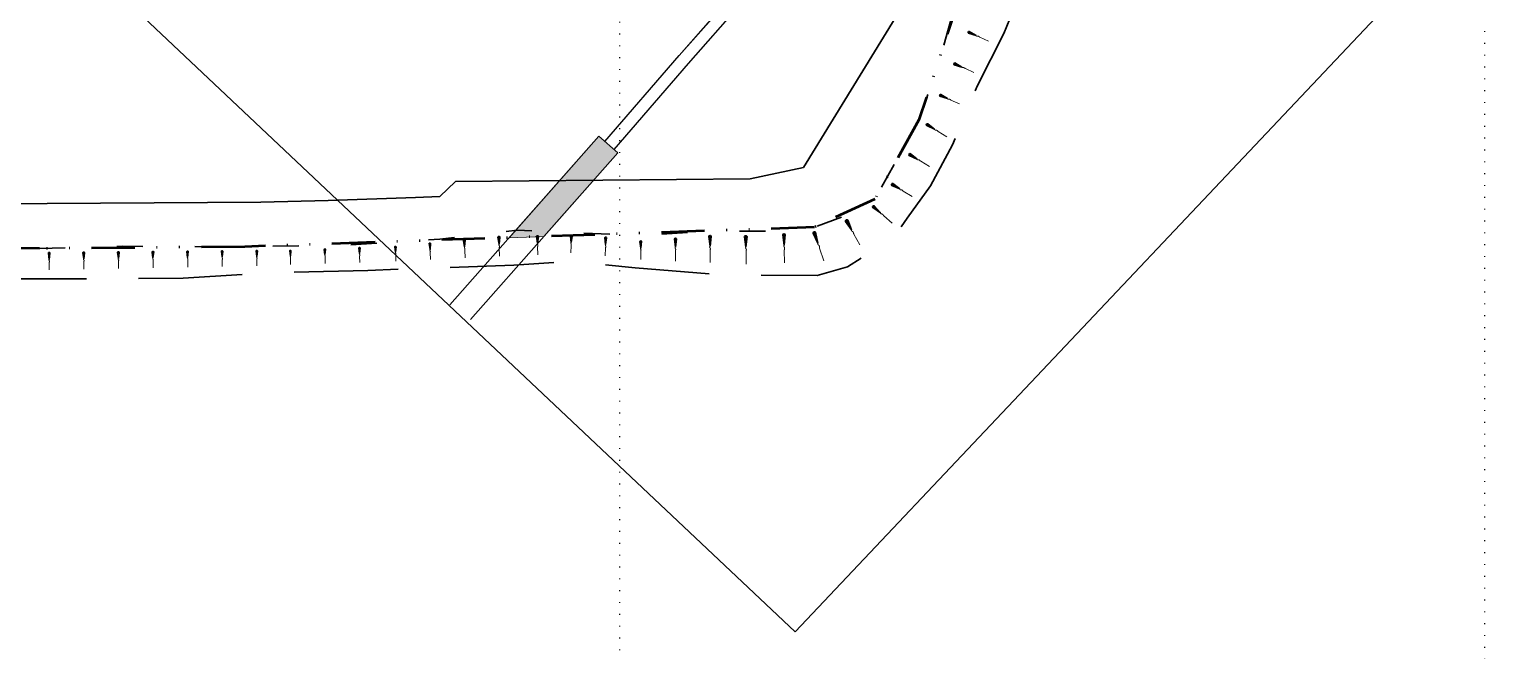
# Model space of a CAD drawing. Header units: millimetres. Extents: x 833600 to 836188, y 817398 to 820116.
# Drawn here: x 834231.8 to 834402.7, y 817702.2 to 817774 of the extents above; entities that cross this region are included whole.
import ezdxf

# ---------------------------------------------------------------- set-up
doc = ezdxf.new("R2010")
doc.units = ezdxf.units.MM
for name, pattern in [('3', [18.017443, 12.011629, -6.005814]), ('5', [9.008722, 3.002907, -6.005814]), ('DIVIDE', [1.25, 0.5, -0.25, 0, -0.25, 0, -0.25]), ('DOT', [6.35, 0, -6.35])]:
    doc.linetypes.add(name, pattern=pattern)
for name, color, linetype, lineweight in [('01-basemap', 8, 'Continuous', 15), ('01-bdy', 7, 'DIVIDE', 50), ('01-feature', 8, 'Continuous', 15), ('01-Grid', 7, 'DOT', 25), ('01-occup-drainage', 8, 'Continuous', 20), ('01-occup-drainage-ln', 5, 'Continuous', 25)]:
    doc.layers.add(name, color=color, linetype=linetype, lineweight=lineweight)
doc.layers.add('01-hatch-drainage', color=7, linetype='Continuous', lineweight=0, true_color=0xa8def7)
doc.layers.add('frame', color=2, linetype='Continuous', plot=False)
doc.linetypes.add('B1_BDYF', pattern='A,2.5,-0.5,[130,ltypeshp.shx,S=0.5,R=0,X=0,Y=0],-0.5', length=3.5)

msp = doc.modelspace()

# ---------------------------------------------------------------- hatches: boundary and pattern name
at = {"layer": '01-basemap', "linetype": 'Continuous'}
h = msp.add_hatch(color=256, dxfattribs=at)
edge = h.paths.add_edge_path()
edge.add_ellipse((834340.38, 817773.67), major_axis=(0.047, 0.106), ratio=0.731707, start_angle=0, end_angle=360)
for points in [[(834341.23, 817773.29), (834340.43, 817773.77), (834340.34, 817773.56)], [(834339.57, 817769.66), (834338.78, 817770.13), (834338.69, 817769.92)], [(834337.91, 817766.02), (834337.14, 817766.48), (834337.05, 817766.28)], [(834336.42, 817762.47), (834335.64, 817763.09), (834335.51, 817762.88)], [(834334.4, 817759.01), (834333.62, 817759.64), (834333.49, 817759.43)], [(834332.39, 817755.56), (834331.6, 817756.19), (834331.47, 817755.97)], [(834330.17, 817752.79), (834329.45, 817753.6), (834329.27, 817753.4)], [(834326.82, 817750.84), (834326.38, 817751.96), (834326.12, 817751.81)], [(834278.12, 817748.55), (834278.18, 817749.24), (834278.01, 817749.24)], [(834282.11, 817748.86), (834282.17, 817749.62), (834281.98, 817749.61)], [(834286.1, 817749.16), (834286.17, 817749.99), (834285.96, 817749.99)], [(834290.54, 817749.28), (834290.63, 817750.07), (834290.43, 817750.07)], [(834294.41, 817749.37), (834294.52, 817750.08), (834294.34, 817750.08)], [(834298.4, 817749.13), (834298.52, 817749.91), (834298.33, 817749.91)], [(834302.47, 817748.71), (834302.57, 817749.48), (834302.37, 817749.48)], [(834306.47, 817748.83), (834306.59, 817749.78), (834306.35, 817749.78)], [(834310.47, 817748.94), (834310.61, 817750.07), (834310.33, 817750.07)], [(834314.62, 817748.85), (834314.75, 817750.04), (834314.46, 817750.03)], [(834319.04, 817749.06), (834319.17, 817750.27), (834318.87, 817750.26)], [(834322.94, 817749.29), (834322.68, 817750.54), (834322.38, 817750.43)], [(834234.09, 817747.41), (834234.18, 817748.14), (834234, 817748.13)], [(834238.09, 817747.47), (834238.17, 817748.18), (834238, 817748.18)], [(834242.09, 817747.52), (834242.17, 817748.22), (834242, 817748.22)], [(834246.09, 817747.58), (834246.17, 817748.27), (834246, 817748.26)], [(834250.09, 817747.63), (834250.17, 817748.31), (834250, 817748.31)], [(834254.09, 817747.69), (834254.17, 817748.35), (834254, 817748.35)], [(834258.09, 817747.75), (834258.17, 817748.39), (834258, 817748.39)], [(834261.97, 817747.81), (834262.04, 817748.4), (834261.89, 817748.4)], [(834265.97, 817747.96), (834266.04, 817748.57), (834265.89, 817748.56)], [(834269.97, 817748.1), (834270.04, 817748.73), (834269.88, 817748.73)], [(834274.13, 817748.24), (834274.18, 817748.87), (834274.03, 817748.86)]]:
    msp.add_hatch(color=256, dxfattribs=at).paths.add_polyline_path(points)
h = msp.add_hatch(color=256, dxfattribs=at)
edge = h.paths.add_edge_path()
edge.add_ellipse((834338.74, 817770.02), major_axis=(0.046, 0.104), ratio=0.731707, start_angle=0, end_angle=360)
h = msp.add_hatch(color=256, dxfattribs=at)
edge = h.paths.add_edge_path()
edge.add_ellipse((834337.09, 817766.38), major_axis=(0.045, 0.102), ratio=0.731707, start_angle=0, end_angle=360)
h = msp.add_hatch(color=256, dxfattribs=at)
edge = h.paths.add_edge_path()
edge.add_ellipse((834335.57, 817762.99), major_axis=(0.065, 0.106), ratio=0.731707, start_angle=0, end_angle=360)
h = msp.add_hatch(color=256, dxfattribs=at)
edge = h.paths.add_edge_path()
edge.add_ellipse((834333.55, 817759.53), major_axis=(0.065, 0.106), ratio=0.731707, start_angle=0, end_angle=360)
h = msp.add_hatch(color=256, dxfattribs=at)
edge = h.paths.add_edge_path()
edge.add_ellipse((834331.53, 817756.08), major_axis=(0.065, 0.107), ratio=0.731707, start_angle=0, end_angle=360)
h = msp.add_hatch(color=256, dxfattribs=at)
edge = h.paths.add_edge_path()
edge.add_ellipse((834329.36, 817753.5), major_axis=(0.089, 0.1), ratio=0.731707, start_angle=0, end_angle=360)
h = msp.add_hatch(color=256, dxfattribs=at)
edge = h.paths.add_edge_path()
edge.add_ellipse((834326.25, 817751.88), major_axis=(0.13, 0.071), ratio=0.731707, start_angle=0, end_angle=360)
h = msp.add_hatch(color=256, dxfattribs=at)
edge = h.paths.add_edge_path()
edge.add_ellipse((834278.09, 817749.24), major_axis=(0.0861, 0.0033), ratio=0.731707, start_angle=0, end_angle=360)
h = msp.add_hatch(color=256, dxfattribs=at)
edge = h.paths.add_edge_path()
edge.add_ellipse((834282.08, 817749.62), major_axis=(0.0946, 0.0036), ratio=0.731707, start_angle=0, end_angle=360)
h = msp.add_hatch(color=256, dxfattribs=at)
edge = h.paths.add_edge_path()
edge.add_ellipse((834286.07, 817749.99), major_axis=(0.103, 0.004), ratio=0.731707, start_angle=0, end_angle=360)
h = msp.add_hatch(color=256, dxfattribs=at)
edge = h.paths.add_edge_path()
edge.add_ellipse((834290.53, 817750.07), major_axis=(0.0991, 0.0021), ratio=0.731707, start_angle=0, end_angle=360)
h = msp.add_hatch(color=256, dxfattribs=at)
edge = h.paths.add_edge_path()
edge.add_ellipse((834294.43, 817750.08), major_axis=(-0.0891, 0.0021), ratio=0.731707, start_angle=0, end_angle=360)
h = msp.add_hatch(color=256, dxfattribs=at)
edge = h.paths.add_edge_path()
edge.add_ellipse((834298.42, 817749.91), major_axis=(-0.0971, 0.0023), ratio=0.731707, start_angle=0, end_angle=360)
h = msp.add_hatch(color=256, dxfattribs=at)
edge = h.paths.add_edge_path()
edge.add_ellipse((834302.47, 817749.48), major_axis=(0.0962, 0), ratio=0.731707, start_angle=0, end_angle=360)
h = msp.add_hatch(color=256, dxfattribs=at)
edge = h.paths.add_edge_path()
edge.add_ellipse((834306.47, 817749.78), major_axis=(-0.119, 0), ratio=0.731707, start_angle=0, end_angle=360)
h = msp.add_hatch(color=256, dxfattribs=at)
edge = h.paths.add_edge_path()
edge.add_ellipse((834310.47, 817750.07), major_axis=(0.141, 0), ratio=0.731707, start_angle=0, end_angle=360)
h = msp.add_hatch(color=256, dxfattribs=at)
edge = h.paths.add_edge_path()
edge.add_ellipse((834314.6, 817750.04), major_axis=(0.148, 0.002), ratio=0.731707, start_angle=0, end_angle=360)
h = msp.add_hatch(color=256, dxfattribs=at)
edge = h.paths.add_edge_path()
edge.add_ellipse((834319.02, 817750.26), major_axis=(0.151, 0.002), ratio=0.731707, start_angle=0, end_angle=360)
h = msp.add_hatch(color=256, dxfattribs=at)
edge = h.paths.add_edge_path()
edge.add_ellipse((834322.53, 817750.49), major_axis=(0.149, 0.052), ratio=0.731707, start_angle=0, end_angle=360)
h = msp.add_hatch(color=256, dxfattribs=at)
edge = h.paths.add_edge_path()
edge.add_ellipse((834234.09, 817748.14), major_axis=(0.0905, 0.001), ratio=0.731707, start_angle=0, end_angle=360)
h = msp.add_hatch(color=256, dxfattribs=at)
edge = h.paths.add_edge_path()
edge.add_ellipse((834238.09, 817748.18), major_axis=(0.0889, 0.001), ratio=0.731707, start_angle=0, end_angle=360)
h = msp.add_hatch(color=256, dxfattribs=at)
edge = h.paths.add_edge_path()
edge.add_ellipse((834242.09, 817748.22), major_axis=(0.0872, 0.001), ratio=0.731707, start_angle=0, end_angle=360)
h = msp.add_hatch(color=256, dxfattribs=at)
edge = h.paths.add_edge_path()
edge.add_ellipse((834246.09, 817748.26), major_axis=(0.0856, 0.001), ratio=0.731707, start_angle=0, end_angle=360)
h = msp.add_hatch(color=256, dxfattribs=at)
edge = h.paths.add_edge_path()
edge.add_ellipse((834250.09, 817748.31), major_axis=(0.084, 0.001), ratio=0.731707, start_angle=0, end_angle=360)
h = msp.add_hatch(color=256, dxfattribs=at)
edge = h.paths.add_edge_path()
edge.add_ellipse((834254.08, 817748.35), major_axis=(0.0823, 0.0009), ratio=0.731707, start_angle=0, end_angle=360)
h = msp.add_hatch(color=256, dxfattribs=at)
edge = h.paths.add_edge_path()
edge.add_ellipse((834258.08, 817748.39), major_axis=(0.0807, 0.0009), ratio=0.731707, start_angle=0, end_angle=360)
h = msp.add_hatch(color=256, dxfattribs=at)
edge = h.paths.add_edge_path()
edge.add_ellipse((834261.97, 817748.4), major_axis=(0.0733, 0.001), ratio=0.731707, start_angle=0, end_angle=360)
h = msp.add_hatch(color=256, dxfattribs=at)
edge = h.paths.add_edge_path()
edge.add_ellipse((834265.96, 817748.56), major_axis=(0.0759, 0.001), ratio=0.731707, start_angle=0, end_angle=360)
h = msp.add_hatch(color=256, dxfattribs=at)
edge = h.paths.add_edge_path()
edge.add_ellipse((834269.96, 817748.73), major_axis=(0.0784, 0.001), ratio=0.731707, start_angle=0, end_angle=360)
h = msp.add_hatch(color=256, dxfattribs=at)
edge = h.paths.add_edge_path()
edge.add_ellipse((834274.1, 817748.86), major_axis=(0.0777, 0.003), ratio=0.731707, start_angle=0, end_angle=360)
at = {"layer": '01-hatch-drainage'}
h = msp.add_hatch(color=256, dxfattribs=at)
h.dxf.hatch_style = 1
h.paths.add_polyline_path([(834287.27, 817749.92), (834297.63, 817761.65), (834299.8, 817759.73), (834291.26, 817750.06)])

# ---------------------------------------------------------------- linework, layer by layer
at = {"layer": '01-basemap', "linetype": 'Continuous', "lineweight": 30}
for p, q in [((834340.43, 817773.77), (834340.34, 817773.56)), ((834340.34, 817773.56), (834341.23, 817773.29)), ((834341.23, 817773.29), (834340.43, 817773.77)), ((834338.78, 817770.13), (834338.69, 817769.92)), ((834338.69, 817769.92), (834339.57, 817769.66)), ((834339.57, 817769.66), (834338.78, 817770.13)), ((834337.14, 817766.48), (834337.05, 817766.28)), ((834337.05, 817766.28), (834337.91, 817766.02)), ((834337.91, 817766.02), (834337.14, 817766.48)), ((834335.64, 817763.09), (834335.51, 817762.88)), ((834335.51, 817762.88), (834336.42, 817762.47)), ((834336.42, 817762.47), (834335.64, 817763.09)), ((834333.62, 817759.64), (834333.49, 817759.43)), ((834333.49, 817759.43), (834334.4, 817759.01)), ((834334.4, 817759.01), (834333.62, 817759.64)), ((834331.6, 817756.19), (834331.47, 817755.97)), ((834331.47, 817755.97), (834332.39, 817755.56)), ((834332.39, 817755.56), (834331.6, 817756.19)), ((834329.45, 817753.6), (834329.27, 817753.4)), ((834329.27, 817753.4), (834330.17, 817752.79)), ((834330.17, 817752.79), (834329.45, 817753.6)), ((834326.38, 817751.96), (834326.12, 817751.81)), ((834326.12, 817751.81), (834326.82, 817750.84)), ((834326.82, 817750.84), (834326.38, 817751.96)), ((834278.18, 817749.24), (834278.01, 817749.24)), ((834278.01, 817749.24), (834278.12, 817748.55)), ((834278.12, 817748.55), (834278.18, 817749.24)), ((834282.17, 817749.62), (834281.98, 817749.61)), ((834281.98, 817749.61), (834282.11, 817748.86)), ((834282.11, 817748.86), (834282.17, 817749.62)), ((834286.17, 817749.99), (834285.96, 817749.99)), ((834285.96, 817749.99), (834286.1, 817749.16)), ((834286.1, 817749.16), (834286.17, 817749.99)), ((834290.63, 817750.07), (834290.43, 817750.07)), ((834290.43, 817750.07), (834290.54, 817749.28)), ((834290.54, 817749.28), (834290.63, 817750.07)), ((834294.52, 817750.08), (834294.34, 817750.08)), ((834294.34, 817750.08), (834294.41, 817749.37)), ((834294.41, 817749.37), (834294.52, 817750.08)), ((834298.52, 817749.91), (834298.33, 817749.91)), ((834298.33, 817749.91), (834298.4, 817749.13)), ((834298.4, 817749.13), (834298.52, 817749.91)), ((834302.57, 817749.48), (834302.37, 817749.48)), ((834302.37, 817749.48), (834302.47, 817748.71)), ((834302.47, 817748.71), (834302.57, 817749.48)), ((834306.59, 817749.78), (834306.35, 817749.78)), ((834306.35, 817749.78), (834306.47, 817748.83)), ((834306.47, 817748.83), (834306.59, 817749.78)), ((834310.61, 817750.07), (834310.33, 817750.07)), ((834310.33, 817750.07), (834310.47, 817748.94)), ((834310.47, 817748.94), (834310.61, 817750.07)), ((834314.75, 817750.04), (834314.46, 817750.03)), ((834314.46, 817750.03), (834314.62, 817748.85)), ((834314.62, 817748.85), (834314.75, 817750.04)), ((834319.17, 817750.27), (834318.87, 817750.26)), ((834318.87, 817750.26), (834319.04, 817749.06)), ((834319.04, 817749.06), (834319.17, 817750.27)), ((834322.68, 817750.54), (834322.38, 817750.43)), ((834322.38, 817750.43), (834322.94, 817749.29)), ((834322.94, 817749.29), (834322.68, 817750.54)), ((834234.18, 817748.14), (834234, 817748.13)), ((834234, 817748.13), (834234.09, 817747.41)), ((834234.09, 817747.41), (834234.18, 817748.14)), ((834238.17, 817748.18), (834238, 817748.18)), ((834238, 817748.18), (834238.09, 817747.47)), ((834238.09, 817747.47), (834238.17, 817748.18)), ((834242.17, 817748.22), (834242, 817748.22)), ((834242, 817748.22), (834242.09, 817747.52)), ((834242.09, 817747.52), (834242.17, 817748.22)), ((834246.17, 817748.27), (834246, 817748.26)), ((834246, 817748.26), (834246.09, 817747.58)), ((834246.09, 817747.58), (834246.17, 817748.27)), ((834250.17, 817748.31), (834250, 817748.31)), ((834250, 817748.31), (834250.09, 817747.63)), ((834250.09, 817747.63), (834250.17, 817748.31)), ((834254.17, 817748.35), (834254, 817748.35)), ((834254, 817748.35), (834254.09, 817747.69)), ((834254.09, 817747.69), (834254.17, 817748.35)), ((834258.17, 817748.39), (834258, 817748.39)), ((834258, 817748.39), (834258.09, 817747.75)), ((834258.09, 817747.75), (834258.17, 817748.39)), ((834262.04, 817748.4), (834261.89, 817748.4)), ((834261.89, 817748.4), (834261.97, 817747.81)), ((834261.97, 817747.81), (834262.04, 817748.4)), ((834266.04, 817748.57), (834265.89, 817748.56)), ((834265.89, 817748.56), (834265.97, 817747.96)), ((834265.97, 817747.96), (834266.04, 817748.57)), ((834270.04, 817748.73), (834269.88, 817748.73)), ((834269.88, 817748.73), (834269.97, 817748.1)), ((834269.97, 817748.1), (834270.04, 817748.73)), ((834274.18, 817748.87), (834274.03, 817748.86)), ((834274.03, 817748.86), (834274.13, 817748.24)), ((834274.13, 817748.24), (834274.18, 817748.87))]:
    msp.add_line(p, q, dxfattribs=at)
at = {"layer": '01-basemap', "linetype": 'Continuous', "lineweight": 13}
for p, q in [((834341.65, 817773.11), (834342.67, 817772.66)), ((834339.98, 817769.48), (834340.98, 817769.03)), ((834338.31, 817765.84), (834339.29, 817765.41)), ((834336.83, 817762.22), (834337.85, 817761.59)), ((834334.82, 817758.76), (834335.84, 817758.14)), ((834332.8, 817755.3), (834333.83, 817754.68)), ((834330.56, 817752.44), (834331.52, 817751.58)), ((834327.09, 817750.33), (834327.78, 817749.08)), ((834254.1, 817747.37), (834254.1, 817746.58)), ((834258.1, 817747.43), (834258.1, 817746.65)), ((834261.98, 817747.53), (834261.99, 817746.82)), ((834265.98, 817747.66), (834265.99, 817746.93)), ((834269.97, 817747.79), (834269.98, 817747.04)), ((834274.14, 817747.94), (834274.17, 817747.19)), ((834278.13, 817748.21), (834278.16, 817747.38)), ((834282.12, 817748.49), (834282.16, 817747.58)), ((834286.11, 817748.76), (834286.15, 817747.77)), ((834290.55, 817748.89), (834290.57, 817747.94)), ((834294.41, 817749.02), (834294.39, 817748.16)), ((834298.4, 817748.75), (834298.37, 817747.82)), ((834302.47, 817748.34), (834302.47, 817747.41)), ((834306.47, 817748.36), (834306.47, 817747.22)), ((834310.47, 817748.39), (834310.47, 817747.03)), ((834314.63, 817748.28), (834314.65, 817746.86)), ((834319.05, 817748.47), (834319.07, 817747.02)), ((834323.14, 817748.7), (834323.64, 817747.26)), ((834234.1, 817747.06), (834234.11, 817746.19)), ((834238.1, 817747.12), (834238.11, 817746.26)), ((834242.1, 817747.18), (834242.11, 817746.34)), ((834246.1, 817747.24), (834246.11, 817746.42)), ((834250.1, 817747.31), (834250.11, 817746.5))]:
    msp.add_line(p, q, dxfattribs=at)
at = {"layer": '01-basemap', "linetype": '3', "lineweight": 30, "flags": 128}
msp.add_lwpolyline([(834427.05, 817871.66), (834426.93, 817871.28), (834426.35, 817869.44), (834425.34, 817867.73), (834424.01, 817866.82), (834421.47, 817865.15), (834417.71, 817862.99), (834414.34, 817859.99), (834410.4, 817856.27), (834406.54, 817852.53), (834403.18, 817850), (834397.8, 817845.46), (834394.15, 817841.99), (834390.86, 817839.05), (834389.01, 817837.08), (834385.68, 817833.14), (834382.41, 817830.73), (834380.69, 817828.02), (834378.41, 817826.28), (834374.64, 817822.43), (834370.72, 817817.99), (834367.32, 817814.11), (834364.77, 817810.48), (834361.77, 817807.1), (834357.13, 817801.37), (834355.82, 817797.36), (834353.9, 817793.51), (834350.29, 817786.11), (834346.79, 817779.39), (834344.41, 817773.54), (834341.39, 817767.53), (834338.48, 817760.66), (834335.94, 817755.92), (834333.24, 817752.16), (834331.33, 817749.41), (834328.37, 817747.8), (834326.36, 817746.54), (834322.85, 817745.53), (834311.7, 817745.61), (834301.83, 817746.42), (834294.47, 817747.18), (834287.79, 817746.73), (834277.99, 817746.41), (834270.94, 817746.12), (834260.34, 817745.9), (834249.56, 817745.23), (834238.75, 817745.15), (834225.36, 817745.15), (834213.47, 817745.54), (834201.56, 817745.72), (834191.37, 817745.08), (834185.87, 817745.58), (834182.73, 817746.24), (834179.59, 817746.25), (834173.3, 817745.42), (834166.37, 817745.69), (834158.03, 817745.28), (834153.4, 817745.62), (834148.22, 817745.63), (834135.59, 817745.8), (834123.74, 817745.89), (834115.18, 817746.21), (834103.37, 817746.24), (834094.03, 817746.06), (834088.51, 817746.61), (834085.08, 817747.66), (834081.56, 817748.75), (834079.85, 817750.38), (834079.98, 817751.13), (834079.34, 817752.01), (834078.82, 817752.87), (834076.34, 817752.88), (834075.51, 817752.67), (834075.5, 817750.71), (834073.22, 817749.6), (834070, 817747.82), (834068.93, 817746.29), (834068.3, 817744.99), (834066.36, 817744.3), (834063.46, 817744.31), (834060.49, 817744.31), (834056.82, 817745.38), (834053.02, 817745.69), (834046.1, 817746.9), (834043.33, 817748.49), (834038.91, 817751.44), (834031.82, 817756.63), (834024.43, 817761.76), (834017.34, 817767.01), (834011.05, 817772.07), (834003.07, 817778.67), (833995.14, 817785.68), (833987.33, 817793.03), (833982.09, 817798.74), (833973.23, 817809.9), (833969.29, 817814.99), (833965.71, 817820.06), (833959.15, 817828.17), (833954.99, 817834.33), (833951.03, 817841.57), (833948.01, 817847.53), (833946.75, 817852.38), (833946.42, 817856.65), (833946.4, 817863.45), (833946.02, 817871.23), (833945.59, 817880.68), (833946.07, 817882.52), (833945.9, 817886.67), (833946.38, 817891.46), (833945.77, 817898.48), (833946.81, 817902.75), (833946.79, 817909.96), (833946.6, 817917.08), (833946.37, 817923.06), (833946.65, 817930.22), (833946.91, 817935.45), (833946.59, 817941.24), (833947, 817947.89), (833946.58, 817955.57), (833946.73, 817962.36), (833947, 817972.63), (833946.92, 817979.46), (833946.85, 817983.2), (833947.03, 817990.97), (833947.74, 817996.09), (833947.61, 818000)], dxfattribs=at)
at = {"layer": '01-basemap', "linetype": '5', "lineweight": 30, "flags": 128}
msp.add_lwpolyline([(834356.31, 817806.2), (834354.4, 817803.48), (834352.51, 817800.45), (834348.38, 817793.53), (834339.78, 817779.11), (834338.68, 817776.33), (834336.87, 817770.07), (834334.62, 817763.54), (834329.52, 817754.39), (834327.62, 817753.03), (834322.54, 817751.13), (834318.33, 817750.67), (834310.37, 817750.67), (834302.56, 817750.17), (834288.2, 817750.77), (834279.24, 817749.76), (834268.37, 817749.05), (834255.65, 817748.86), (834242.62, 817748.92), (834230.17, 817748.59), (834216.99, 817748.82), (834204.82, 817748.78), (834167.17, 817749.77), (834130.25, 817749.07), (834108.71, 817749.23), (834097.6, 817749.8), (834092.1, 817750.88), (834083.45, 817751.97), (834080.87, 817753.15), (834079.95, 817754.68), (834075.55, 817754.94), (834068.48, 817749.28), (834062.04, 817748.35), (834056.13, 817749.1), (834051.08, 817750.07), (834044.42, 817752.19), (834034.65, 817759.36), (834019.23, 817769.52), (834005.82, 817781.11), (833992.62, 817793.44), (833984.38, 817802.04), (833980.32, 817806.68), (833968.98, 817820.74), (833961.26, 817831.18), (833954.51, 817842.25), (833951.38, 817849.53), (833950.71, 817855.24), (833950.26, 817863.38), (833950.14, 817900), (833949.86, 817989.71), (833950.23, 817994.53), (833950.51, 818000)], dxfattribs=at)
at = {"layer": '01-basemap', "linetype": 'B1_BDYF', "lineweight": 30, "flags": 128}
for points in [[(834315.12, 817756.73), (834321.27, 817758.04), (834337.37, 817784.33)], [(834315.12, 817756.73), (834281.06, 817756.4), (834279.25, 817754.7), (834276.44, 817754.55), (834266.33, 817754.24)], [(834160.58, 817753.87), (834162.63, 817753.71), (834177.41, 817753.94), (834227.64, 817753.82), (834258.54, 817754.04), (834266.33, 817754.24)]]:
    msp.add_lwpolyline(points, dxfattribs=at)
at = {"layer": '01-basemap', "linetype": 'Continuous', "lineweight": 30}
for centre, major_axis, start_param, end_param in [((834340.38, 817773.67), (0.047, 0.106), 0, 6.283185), ((834338.74, 817770.02), (0.046, 0.104), 0, 6.283185), ((834337.09, 817766.38), (0.045, 0.102), 0, 6.283185), ((834331.53, 817756.08), (0.065, 0.107), 0, 6.283185), ((834326.25, 817751.88), (0.13, 0.071), 0, 6.283185), ((834278.09, 817749.24), (0.0861, 0.0033), 0, 6.283185), ((834282.08, 817749.62), (0.0946, 0.0036), 0, 6.283185), ((834286.07, 817749.99), (0.103, 0.004), 0, 6.283185), ((834290.53, 817750.07), (0.0991, 0.0021), 0, 6.283185), ((834294.43, 817750.08), (-0.0891, 0.0021), 3.141593, 9.424778), ((834298.42, 817749.91), (-0.0971, 0.0023), 3.141593, 9.424778), ((834302.47, 817749.48), (0.0962, 0), 0, 6.283185), ((834306.47, 817749.78), (-0.119, 0), 3.141593, 9.424778), ((834314.6, 817750.04), (0.148, 0.002), 0, 6.283185), ((834322.53, 817750.49), (0.149, 0.052), 0, 6.283185), ((834234.09, 817748.14), (0.0905, 0.001), 0, 6.283185), ((834238.09, 817748.18), (0.0889, 0.001), 0, 6.283185), ((834242.09, 817748.22), (0.0872, 0.001), 0, 6.283185), ((834250.09, 817748.31), (0.084, 0.001), 0, 6.283185), ((834254.08, 817748.35), (0.0823, 0.0009), 0, 6.283185), ((834258.08, 817748.39), (0.0807, 0.0009), 0, 6.283185), ((834261.97, 817748.4), (0.0733, 0.001), 0, 6.283185), ((834265.96, 817748.56), (0.0759, 0.001), 0, 6.283185), ((834269.96, 817748.73), (0.0784, 0.001), 0, 6.283185), ((834274.1, 817748.86), (0.0777, 0.003), 0, 6.283185)]:
    msp.add_ellipse(centre, major_axis=major_axis, ratio=0.731707, start_param=start_param, end_param=end_param, dxfattribs=at)
for centre, major_axis in [((834335.57, 817762.99), (0.065, 0.106)), ((834333.55, 817759.53), (0.065, 0.106)), ((834329.36, 817753.5), (0.089, 0.1)), ((834310.47, 817750.07), (0.141, 0)), ((834319.02, 817750.26), (0.151, 0.002)), ((834246.09, 817748.26), (0.0856, 0.001))]:
    msp.add_ellipse(centre, major_axis=major_axis, ratio=0.731707, dxfattribs=at)
at = {"layer": '01-basemap', "linetype": 'Continuous', "lineweight": 13}
for points in [[(834341.23, 817773.29), (834341.3, 817773.22), (834341.39, 817773.22), (834341.48, 817773.23), (834341.65, 817773.11)], [(834339.57, 817769.66), (834339.63, 817769.59), (834339.72, 817769.59), (834339.81, 817769.59), (834339.98, 817769.48)], [(834337.91, 817766.02), (834337.97, 817765.95), (834338.06, 817765.95), (834338.15, 817765.95), (834338.31, 817765.84)], [(834336.42, 817762.47), (834336.47, 817762.38), (834336.57, 817762.37), (834336.67, 817762.36), (834336.83, 817762.22)], [(834334.4, 817759.01), (834334.46, 817758.93), (834334.56, 817758.92), (834334.66, 817758.91), (834334.82, 817758.76)], [(834332.39, 817755.56), (834332.44, 817755.47), (834332.54, 817755.46), (834332.64, 817755.45), (834332.8, 817755.3)], [(834330.17, 817752.79), (834330.21, 817752.69), (834330.31, 817752.66), (834330.42, 817752.63), (834330.56, 817752.44)], [(834326.82, 817750.84), (834326.82, 817750.72), (834326.92, 817750.65), (834327.02, 817750.58), (834327.09, 817750.33)], [(834286.1, 817749.16), (834286.07, 817749.09), (834286.1, 817749.01), (834286.14, 817748.94), (834286.11, 817748.76)], [(834290.54, 817749.28), (834290.51, 817749.21), (834290.55, 817749.13), (834290.58, 817749.06), (834290.55, 817748.89)], [(834294.41, 817749.37), (834294.38, 817749.3), (834294.41, 817749.24), (834294.44, 817749.17), (834294.41, 817749.02)], [(834298.4, 817749.13), (834298.37, 817749.06), (834298.4, 817748.99), (834298.43, 817748.92), (834298.4, 817748.75)], [(834319.04, 817749.06), (834318.99, 817748.95), (834319.04, 817748.84), (834319.1, 817748.73), (834319.05, 817748.47)], [(834322.94, 817749.29), (834322.93, 817749.16), (834323.02, 817749.07), (834323.1, 817748.98), (834323.14, 817748.7)], [(834234.09, 817747.41), (834234.06, 817747.34), (834234.1, 817747.28), (834234.13, 817747.21), (834234.1, 817747.06)], [(834238.09, 817747.47), (834238.06, 817747.4), (834238.1, 817747.34), (834238.13, 817747.27), (834238.1, 817747.12)], [(834242.09, 817747.52), (834242.06, 817747.46), (834242.09, 817747.4), (834242.13, 817747.33), (834242.1, 817747.18)], [(834246.09, 817747.58), (834246.06, 817747.52), (834246.09, 817747.45), (834246.12, 817747.39), (834246.1, 817747.24)], [(834250.09, 817747.63), (834250.06, 817747.57), (834250.09, 817747.51), (834250.12, 817747.45), (834250.1, 817747.31)], [(834254.09, 817747.69), (834254.06, 817747.63), (834254.09, 817747.57), (834254.12, 817747.51), (834254.1, 817747.37)], [(834258.09, 817747.75), (834258.06, 817747.69), (834258.09, 817747.63), (834258.12, 817747.57), (834258.1, 817747.43)], [(834261.97, 817747.81), (834261.95, 817747.76), (834261.98, 817747.71), (834262, 817747.65), (834261.98, 817747.53)], [(834265.97, 817747.96), (834265.95, 817747.9), (834265.97, 817747.85), (834266, 817747.79), (834265.98, 817747.66)], [(834269.97, 817748.1), (834269.94, 817748.04), (834269.97, 817747.98), (834270, 817747.93), (834269.97, 817747.79)], [(834274.13, 817748.24), (834274.1, 817748.18), (834274.13, 817748.13), (834274.16, 817748.07), (834274.14, 817747.94)], [(834278.12, 817748.55), (834278.09, 817748.49), (834278.12, 817748.42), (834278.15, 817748.36), (834278.13, 817748.21)], [(834282.11, 817748.86), (834282.08, 817748.79), (834282.11, 817748.72), (834282.15, 817748.65), (834282.12, 817748.49)], [(834302.47, 817748.71), (834302.44, 817748.64), (834302.47, 817748.57), (834302.5, 817748.5), (834302.47, 817748.34)], [(834306.47, 817748.83), (834306.43, 817748.74), (834306.47, 817748.65), (834306.51, 817748.56), (834306.47, 817748.36)], [(834310.47, 817748.94), (834310.42, 817748.83), (834310.47, 817748.73), (834310.52, 817748.63), (834310.47, 817748.39)], [(834314.62, 817748.85), (834314.57, 817748.75), (834314.62, 817748.64), (834314.68, 817748.53), (834314.63, 817748.28)]]:
    msp.add_open_spline(points, degree=1, dxfattribs=at)
at = {"layer": '01-bdy', "ltscale": 10}
msp.add_lwpolyline([(835046.27, 817983.19), (834552.23, 817919.53), (834424, 817870.53), (834415.27, 817865.7), (834383.47, 817838.34), (834373.34, 817828.35), (834356.31, 817806.2), (834344, 817785.99), (834339.43, 817778.23), (834334.62, 817763.54), (834329.52, 817754.39), (834322.54, 817751.13), (834256.69, 817748.88), (834232.99, 817748.66), (834202.74, 817748.84), (834169.74, 817749.7), (834105.63, 817749.39), (834095.12, 817750.29)], dxfattribs=at)
at = {"layer": '01-feature', "lineweight": -3}
for p, q in [((834280.38, 817742.14), (834297.63, 817761.65)), ((834282.78, 817740.47), (834299.8, 817759.73))]:
    msp.add_line(p, q, dxfattribs=at)
at = {"layer": '01-feature'}
for points in [[(834311.05, 817775.72), (834306.89, 817771.01), (834302.96, 817766.45), (834298.31, 817761.05)], [(834299.37, 817760.11), (834304.02, 817765.52), (834307.94, 817770.08), (834312.1, 817774.79)]]:
    msp.add_lwpolyline(points, dxfattribs=at)
at = {"layer": '01-Grid', "ltscale": 0.2}
for p, q in [((834300, 818701.02), (834300, 817400)), ((834400, 818698.57), (834400, 817397.54))]:
    msp.add_line(p, q, dxfattribs=at)
at = {"layer": '01-occup-drainage', "ltscale": 10}
msp.add_lwpolyline([(834287.27, 817749.92), (834297.63, 817761.65), (834299.8, 817759.73), (834291.26, 817750.06)], close=True, dxfattribs=at)
at = {"layer": '01-occup-drainage-ln', "ltscale": 0.1}
for points in [[(834298.31, 817761.05), (834306.89, 817771.01), (834312.86, 817777.76)], [(834313.91, 817776.84), (834307.94, 817770.08), (834299.37, 817760.11)]]:
    msp.add_lwpolyline(points, dxfattribs=at)
at = {"layer": 'frame', "color": 1}
msp.add_lwpolyline([(834672.62, 818250.02), (834234.17, 817785.7), (834320.33, 817704.34), (834758.77, 818168.66)], close=True, dxfattribs=at)

doc.saveas('drawing.dxf')
